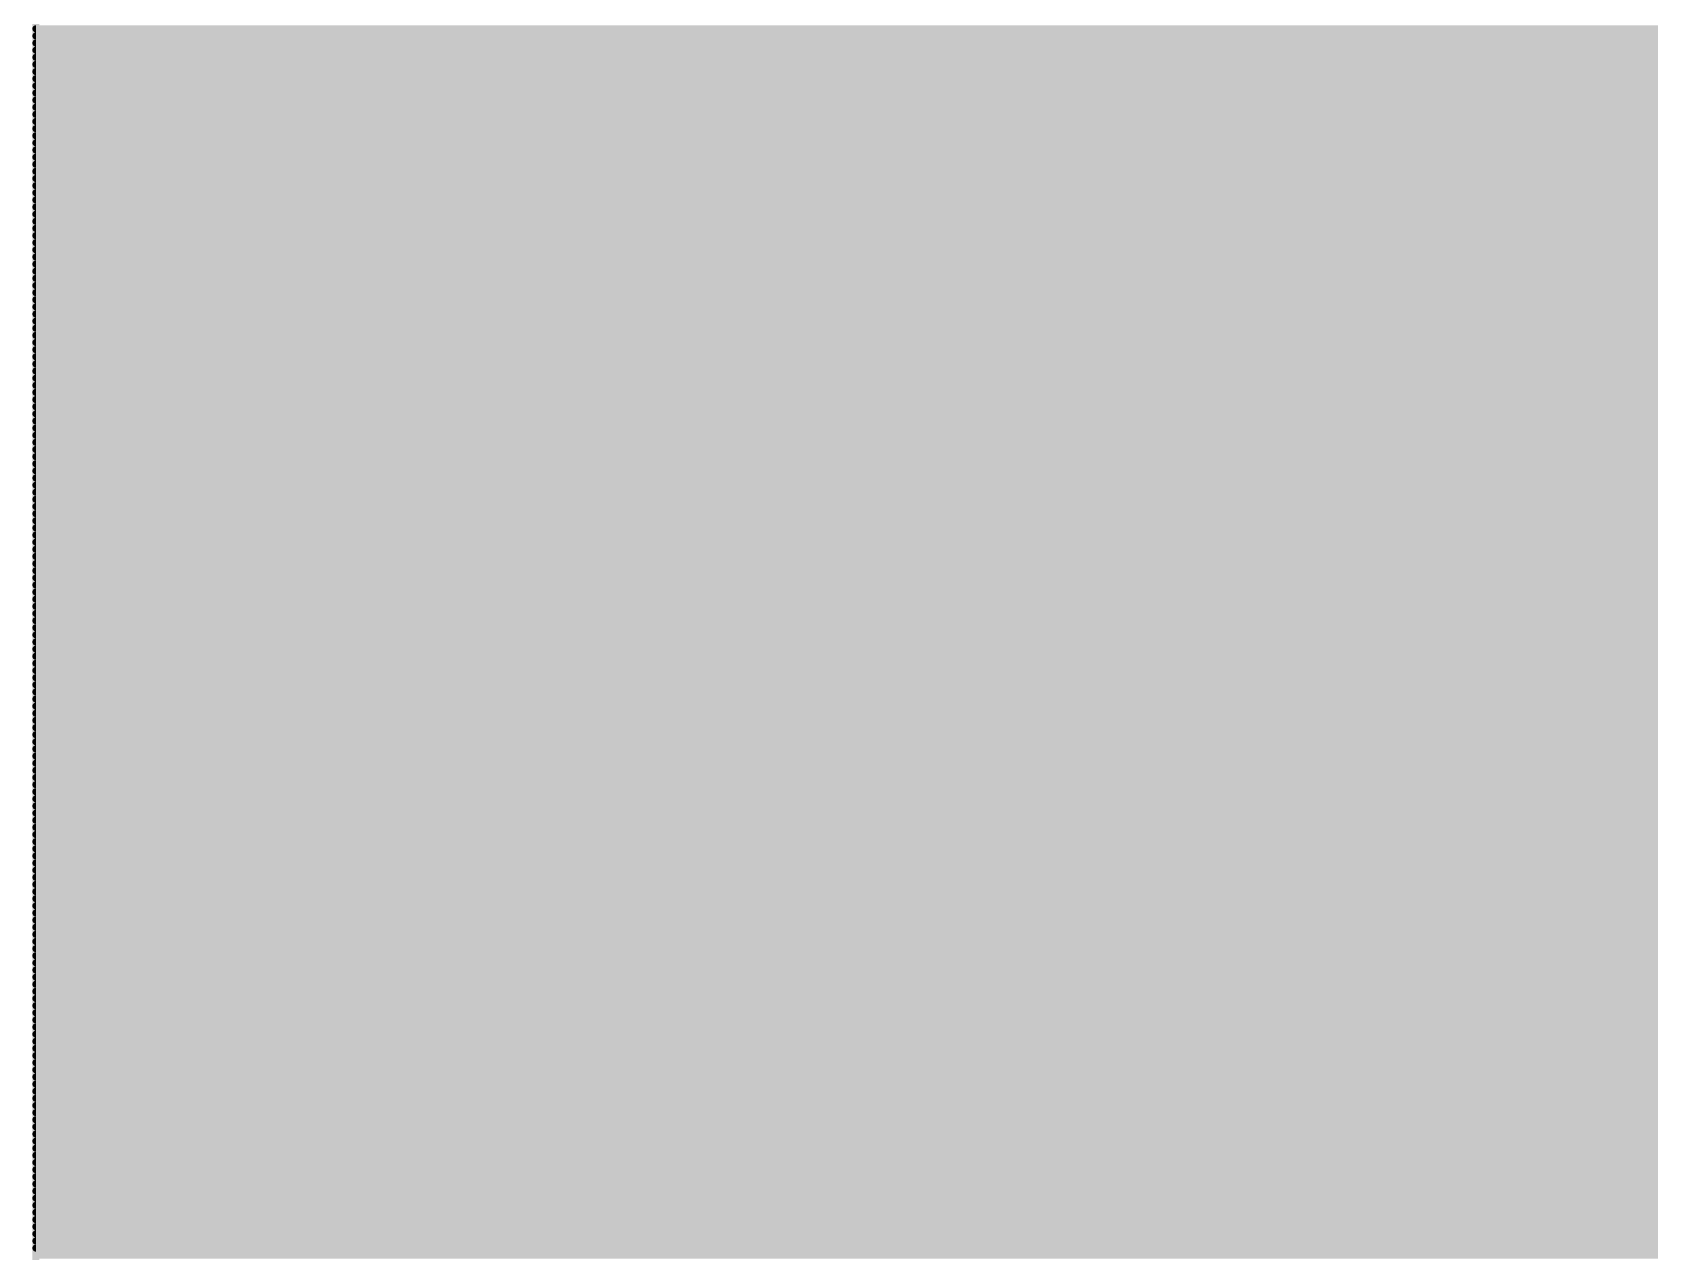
# Model space of a CAD drawing. Extents: x -68 to 70, y -45 to 46.
# Drawn here: x 18.074 to 20.342, y 28.195 to 29.905 of the extents above; entities that cross this region are included whole.
import ezdxf

# ---------------------------------------------------------------- set-up
doc = ezdxf.new("R2010")
doc.units = 0
doc.layers.add('42', color=132, linetype='CONTINUOUS')
doc.layers.add('43', color=110, linetype='CONTINUOUS')

msp = doc.modelspace()

# ---------------------------------------------------------------- linework, layer by layer
at = {"layer": '42', "const_width": 0.01}
for points in [[(18.079, 35.638), (18.079, 24.838)], [(18.079, 29.91), (28.879, 29.91)], [(18.079, 29.9), (28.879, 29.9)], [(18.079, 29.89), (28.879, 29.89)], [(18.079, 29.88), (28.879, 29.88)], [(18.079, 29.87), (28.879, 29.87)], [(18.079, 29.86), (28.879, 29.86)], [(18.079, 29.85), (28.879, 29.85)], [(18.079, 29.84), (28.879, 29.84)], [(18.079, 29.83), (28.879, 29.83)], [(18.079, 29.82), (28.879, 29.82)], [(18.079, 29.81), (28.879, 29.81)], [(18.079, 29.8), (28.879, 29.8)], [(18.079, 29.79), (28.879, 29.79)], [(18.079, 29.78), (28.879, 29.78)], [(18.079, 29.77), (28.879, 29.77)], [(18.079, 29.76), (28.879, 29.76)], [(18.079, 29.75), (28.879, 29.75)], [(18.079, 29.74), (28.879, 29.74)], [(18.079, 29.73), (28.879, 29.73)], [(18.079, 29.72), (28.879, 29.72)], [(18.079, 29.71), (28.879, 29.71)], [(18.079, 29.7), (28.879, 29.7)], [(18.079, 29.69), (28.879, 29.69)], [(18.079, 29.68), (28.879, 29.68)], [(18.079, 29.67), (28.879, 29.67)], [(18.079, 29.66), (28.879, 29.66)], [(18.079, 29.65), (28.879, 29.65)], [(18.079, 29.64), (28.879, 29.64)], [(18.079, 29.63), (28.879, 29.63)], [(18.079, 29.62), (28.879, 29.62)], [(18.079, 29.61), (28.879, 29.61)], [(18.079, 29.6), (28.879, 29.6)], [(18.079, 29.59), (28.879, 29.59)], [(18.079, 29.58), (28.879, 29.58)], [(18.079, 29.57), (28.879, 29.57)], [(18.079, 29.56), (28.879, 29.56)], [(18.079, 29.55), (28.879, 29.55)], [(18.079, 29.54), (28.879, 29.54)], [(18.079, 29.53), (28.879, 29.53)], [(18.079, 29.52), (28.879, 29.52)], [(18.079, 29.51), (28.879, 29.51)], [(18.079, 29.5), (28.879, 29.5)], [(18.079, 29.49), (28.879, 29.49)], [(18.079, 29.48), (28.879, 29.48)], [(18.079, 29.47), (28.879, 29.47)], [(18.079, 29.46), (28.879, 29.46)], [(18.079, 29.45), (28.879, 29.45)], [(18.079, 29.44), (28.879, 29.44)], [(18.079, 29.43), (28.879, 29.43)], [(18.079, 29.42), (28.879, 29.42)], [(18.079, 29.41), (28.879, 29.41)], [(18.079, 29.4), (28.879, 29.4)], [(18.079, 29.39), (28.879, 29.39)], [(18.079, 29.38), (28.879, 29.38)], [(18.079, 29.37), (28.879, 29.37)], [(18.079, 29.36), (28.879, 29.36)], [(18.079, 29.35), (28.879, 29.35)], [(18.079, 29.34), (28.879, 29.34)], [(18.079, 29.33), (28.879, 29.33)], [(18.079, 29.32), (28.879, 29.32)], [(18.079, 29.31), (28.879, 29.31)], [(18.079, 29.3), (28.879, 29.3)], [(18.079, 29.29), (28.879, 29.29)], [(18.079, 29.28), (28.879, 29.28)], [(18.079, 29.27), (28.879, 29.27)], [(18.079, 29.26), (28.879, 29.26)], [(18.079, 29.25), (28.879, 29.25)], [(18.079, 29.24), (28.879, 29.24)], [(18.079, 29.23), (28.879, 29.23)], [(18.079, 29.22), (28.879, 29.22)], [(18.079, 29.21), (28.879, 29.21)], [(18.079, 29.2), (28.879, 29.2)], [(18.079, 29.19), (28.879, 29.19)], [(18.079, 29.18), (28.879, 29.18)], [(18.079, 29.17), (28.879, 29.17)], [(18.079, 29.16), (28.879, 29.16)], [(18.079, 29.15), (28.879, 29.15)], [(18.079, 29.14), (28.879, 29.14)], [(18.079, 29.13), (28.879, 29.13)], [(18.079, 29.12), (28.879, 29.12)], [(18.079, 29.11), (28.879, 29.11)], [(18.079, 29.1), (28.879, 29.1)], [(18.079, 29.09), (28.879, 29.09)], [(18.079, 29.08), (28.879, 29.08)], [(18.079, 29.07), (28.879, 29.07)], [(18.079, 29.06), (28.879, 29.06)], [(18.079, 29.05), (28.879, 29.05)], [(18.079, 29.04), (28.879, 29.04)], [(18.079, 29.03), (28.879, 29.03)], [(18.079, 29.02), (28.879, 29.02)], [(18.079, 29.01), (28.879, 29.01)], [(18.079, 29), (28.879, 29)], [(18.079, 28.99), (28.879, 28.99)], [(18.079, 28.98), (28.879, 28.98)], [(18.079, 28.97), (28.879, 28.97)], [(18.079, 28.96), (28.879, 28.96)], [(18.079, 28.95), (28.879, 28.95)], [(18.079, 28.94), (28.879, 28.94)], [(18.079, 28.93), (28.879, 28.93)], [(18.079, 28.92), (28.879, 28.92)], [(18.079, 28.91), (28.879, 28.91)], [(18.079, 28.9), (28.879, 28.9)], [(18.079, 28.89), (28.879, 28.89)], [(18.079, 28.88), (28.879, 28.88)], [(18.079, 28.87), (28.879, 28.87)], [(18.079, 28.86), (28.879, 28.86)], [(18.079, 28.85), (28.879, 28.85)], [(18.079, 28.84), (28.879, 28.84)], [(18.079, 28.83), (28.879, 28.83)], [(18.079, 28.82), (28.879, 28.82)], [(18.079, 28.81), (28.879, 28.81)], [(18.079, 28.8), (28.879, 28.8)], [(18.079, 28.79), (28.879, 28.79)], [(18.079, 28.78), (28.879, 28.78)], [(18.079, 28.77), (28.879, 28.77)], [(18.079, 28.76), (28.879, 28.76)], [(18.079, 28.75), (28.879, 28.75)], [(18.079, 28.74), (28.879, 28.74)], [(18.079, 28.73), (28.879, 28.73)], [(18.079, 28.72), (28.879, 28.72)], [(18.079, 28.71), (28.879, 28.71)], [(18.079, 28.7), (28.879, 28.7)], [(18.079, 28.69), (28.879, 28.69)], [(18.079, 28.68), (28.879, 28.68)], [(18.079, 28.67), (28.879, 28.67)], [(18.079, 28.66), (28.879, 28.66)], [(18.079, 28.65), (28.879, 28.65)], [(18.079, 28.64), (28.879, 28.64)], [(18.079, 28.63), (28.879, 28.63)], [(18.079, 28.62), (28.879, 28.62)], [(18.079, 28.61), (28.879, 28.61)], [(18.079, 28.6), (28.879, 28.6)], [(18.079, 28.59), (28.879, 28.59)], [(18.079, 28.58), (28.879, 28.58)], [(18.079, 28.57), (28.879, 28.57)], [(18.079, 28.56), (28.879, 28.56)], [(18.079, 28.55), (28.879, 28.55)], [(18.079, 28.54), (28.879, 28.54)], [(18.079, 28.53), (28.879, 28.53)], [(18.079, 28.52), (28.879, 28.52)], [(18.079, 28.51), (28.879, 28.51)], [(18.079, 28.5), (28.879, 28.5)], [(18.079, 28.49), (28.879, 28.49)], [(18.079, 28.48), (28.879, 28.48)], [(18.079, 28.47), (28.879, 28.47)], [(18.079, 28.46), (28.879, 28.46)], [(18.079, 28.45), (28.879, 28.45)], [(18.079, 28.44), (28.879, 28.44)], [(18.079, 28.43), (28.879, 28.43)], [(18.079, 28.42), (28.879, 28.42)], [(18.079, 28.41), (28.879, 28.41)], [(18.079, 28.4), (28.879, 28.4)], [(18.079, 28.39), (28.879, 28.39)], [(18.079, 28.38), (28.879, 28.38)], [(18.079, 28.37), (28.879, 28.37)], [(18.079, 28.36), (28.879, 28.36)], [(18.079, 28.35), (28.879, 28.35)], [(18.079, 28.34), (28.879, 28.34)], [(18.079, 28.33), (28.879, 28.33)], [(18.079, 28.32), (28.879, 28.32)], [(18.079, 28.31), (28.879, 28.31)], [(18.079, 28.3), (28.879, 28.3)], [(18.079, 28.29), (28.879, 28.29)], [(18.079, 28.28), (28.879, 28.28)], [(18.079, 28.27), (28.879, 28.27)], [(18.079, 28.26), (28.879, 28.26)], [(18.079, 28.25), (28.879, 28.25)], [(18.079, 28.24), (28.879, 28.24)], [(18.079, 28.23), (28.879, 28.23)], [(18.079, 28.22), (28.879, 28.22)], [(18.079, 28.21), (28.879, 28.21)], [(18.079, 28.2), (28.879, 28.2)], [(18.079, 28.19), (28.879, 28.19)]]:
    msp.add_lwpolyline(points, dxfattribs=at)
at = {"layer": '42', "const_width": 0.005}
for points in [[(18.079, 29.9125, 1), (18.079, 29.9075)], [(18.079, 29.9025, 1), (18.079, 29.8975)], [(18.079, 29.8925, 1), (18.079, 29.8875)], [(18.079, 29.8825, 1), (18.079, 29.8775)], [(18.079, 29.8725, 1), (18.079, 29.8675)], [(18.079, 29.8625, 1), (18.079, 29.8575)], [(18.079, 29.8525, 1), (18.079, 29.8475)], [(18.079, 29.8425, 1), (18.079, 29.8375)], [(18.079, 29.8325, 1), (18.079, 29.8275)], [(18.079, 29.8225, 1), (18.079, 29.8175)], [(18.079, 29.8125, 1), (18.079, 29.8075)], [(18.079, 29.8025, 1), (18.079, 29.7975)], [(18.079, 29.7925, 1), (18.079, 29.7875)], [(18.079, 29.7825, 1), (18.079, 29.7775)], [(18.079, 29.7725, 1), (18.079, 29.7675)], [(18.079, 29.7625, 1), (18.079, 29.7575)], [(18.079, 29.7525, 1), (18.079, 29.7475)], [(18.079, 29.7425, 1), (18.079, 29.7375)], [(18.079, 29.7325, 1), (18.079, 29.7275)], [(18.079, 29.7225, 1), (18.079, 29.7175)], [(18.079, 29.7125, 1), (18.079, 29.7075)], [(18.079, 29.7025, 1), (18.079, 29.6975)], [(18.079, 29.6925, 1), (18.079, 29.6875)], [(18.079, 29.6825, 1), (18.079, 29.6775)], [(18.079, 29.6725, 1), (18.079, 29.6675)], [(18.079, 29.6625, 1), (18.079, 29.6575)], [(18.079, 29.6525, 1), (18.079, 29.6475)], [(18.079, 29.6425, 1), (18.079, 29.6375)], [(18.079, 29.6325, 1), (18.079, 29.6275)], [(18.079, 29.6225, 1), (18.079, 29.6175)], [(18.079, 29.6125, 1), (18.079, 29.6075)], [(18.079, 29.6025, 1), (18.079, 29.5975)], [(18.079, 29.5925, 1), (18.079, 29.5875)], [(18.079, 29.5825, 1), (18.079, 29.5775)], [(18.079, 29.5725, 1), (18.079, 29.5675)], [(18.079, 29.5625, 1), (18.079, 29.5575)], [(18.079, 29.5525, 1), (18.079, 29.5475)], [(18.079, 29.5425, 1), (18.079, 29.5375)], [(18.079, 29.5325, 1), (18.079, 29.5275)], [(18.079, 29.5225, 1), (18.079, 29.5175)], [(18.079, 29.5125, 1), (18.079, 29.5075)], [(18.079, 29.5025, 1), (18.079, 29.4975)], [(18.079, 29.4925, 1), (18.079, 29.4875)], [(18.079, 29.4825, 1), (18.079, 29.4775)], [(18.079, 29.4725, 1), (18.079, 29.4675)], [(18.079, 29.4625, 1), (18.079, 29.4575)], [(18.079, 29.4525, 1), (18.079, 29.4475)], [(18.079, 29.4425, 1), (18.079, 29.4375)], [(18.079, 29.4325, 1), (18.079, 29.4275)], [(18.079, 29.4225, 1), (18.079, 29.4175)], [(18.079, 29.4125, 1), (18.079, 29.4075)], [(18.079, 29.4025, 1), (18.079, 29.3975)], [(18.079, 29.3925, 1), (18.079, 29.3875)], [(18.079, 29.3825, 1), (18.079, 29.3775)], [(18.079, 29.3725, 1), (18.079, 29.3675)], [(18.079, 29.3625, 1), (18.079, 29.3575)], [(18.079, 29.3525, 1), (18.079, 29.3475)], [(18.079, 29.3425, 1), (18.079, 29.3375)], [(18.079, 29.3325, 1), (18.079, 29.3275)], [(18.079, 29.3225, 1), (18.079, 29.3175)], [(18.079, 29.3125, 1), (18.079, 29.3075)], [(18.079, 29.3025, 1), (18.079, 29.2975)], [(18.079, 29.2925, 1), (18.079, 29.2875)], [(18.079, 29.2825, 1), (18.079, 29.2775)], [(18.079, 29.2725, 1), (18.079, 29.2675)], [(18.079, 29.2625, 1), (18.079, 29.2575)], [(18.079, 29.2525, 1), (18.079, 29.2475)], [(18.079, 29.2425, 1), (18.079, 29.2375)], [(18.079, 29.2325, 1), (18.079, 29.2275)], [(18.079, 29.2225, 1), (18.079, 29.2175)], [(18.079, 29.2125, 1), (18.079, 29.2075)], [(18.079, 29.2025, 1), (18.079, 29.1975)], [(18.079, 29.1925, 1), (18.079, 29.1875)], [(18.079, 29.1825, 1), (18.079, 29.1775)], [(18.079, 29.1725, 1), (18.079, 29.1675)], [(18.079, 29.1625, 1), (18.079, 29.1575)], [(18.079, 29.1525, 1), (18.079, 29.1475)], [(18.079, 29.1425, 1), (18.079, 29.1375)], [(18.079, 29.1325, 1), (18.079, 29.1275)], [(18.079, 29.1225, 1), (18.079, 29.1175)], [(18.079, 29.1125, 1), (18.079, 29.1075)], [(18.079, 29.1025, 1), (18.079, 29.0975)], [(18.079, 29.0925, 1), (18.079, 29.0875)], [(18.079, 29.0825, 1), (18.079, 29.0775)], [(18.079, 29.0725, 1), (18.079, 29.0675)], [(18.079, 29.0625, 1), (18.079, 29.0575)], [(18.079, 29.0525, 1), (18.079, 29.0475)], [(18.079, 29.0425, 1), (18.079, 29.0375)], [(18.079, 29.0325, 1), (18.079, 29.0275)], [(18.079, 29.0225, 1), (18.079, 29.0175)], [(18.079, 29.0125, 1), (18.079, 29.0075)], [(18.079, 29.0025, 1), (18.079, 28.9975)], [(18.079, 28.9925, 1), (18.079, 28.9875)], [(18.079, 28.9825, 1), (18.079, 28.9775)], [(18.079, 28.9725, 1), (18.079, 28.9675)], [(18.079, 28.9625, 1), (18.079, 28.9575)], [(18.079, 28.9525, 1), (18.079, 28.9475)], [(18.079, 28.9425, 1), (18.079, 28.9375)], [(18.079, 28.9325, 1), (18.079, 28.9275)], [(18.079, 28.9225, 1), (18.079, 28.9175)], [(18.079, 28.9125, 1), (18.079, 28.9075)], [(18.079, 28.9025, 1), (18.079, 28.8975)], [(18.079, 28.8925, 1), (18.079, 28.8875)], [(18.079, 28.8825, 1), (18.079, 28.8775)], [(18.079, 28.8725, 1), (18.079, 28.8675)], [(18.079, 28.8625, 1), (18.079, 28.8575)], [(18.079, 28.8525, 1), (18.079, 28.8475)], [(18.079, 28.8425, 1), (18.079, 28.8375)], [(18.079, 28.8325, 1), (18.079, 28.8275)], [(18.079, 28.8225, 1), (18.079, 28.8175)], [(18.079, 28.8125, 1), (18.079, 28.8075)], [(18.079, 28.8025, 1), (18.079, 28.7975)], [(18.079, 28.7925, 1), (18.079, 28.7875)], [(18.079, 28.7825, 1), (18.079, 28.7775)], [(18.079, 28.7725, 1), (18.079, 28.7675)], [(18.079, 28.7625, 1), (18.079, 28.7575)], [(18.079, 28.7525, 1), (18.079, 28.7475)], [(18.079, 28.7425, 1), (18.079, 28.7375)], [(18.079, 28.7325, 1), (18.079, 28.7275)], [(18.079, 28.7225, 1), (18.079, 28.7175)], [(18.079, 28.7125, 1), (18.079, 28.7075)], [(18.079, 28.7025, 1), (18.079, 28.6975)], [(18.079, 28.6925, 1), (18.079, 28.6875)], [(18.079, 28.6825, 1), (18.079, 28.6775)], [(18.079, 28.6725, 1), (18.079, 28.6675)], [(18.079, 28.6625, 1), (18.079, 28.6575)], [(18.079, 28.6525, 1), (18.079, 28.6475)], [(18.079, 28.6425, 1), (18.079, 28.6375)], [(18.079, 28.6325, 1), (18.079, 28.6275)], [(18.079, 28.6225, 1), (18.079, 28.6175)], [(18.079, 28.6125, 1), (18.079, 28.6075)], [(18.079, 28.6025, 1), (18.079, 28.5975)], [(18.079, 28.5925, 1), (18.079, 28.5875)], [(18.079, 28.5825, 1), (18.079, 28.5775)], [(18.079, 28.5725, 1), (18.079, 28.5675)], [(18.079, 28.5625, 1), (18.079, 28.5575)], [(18.079, 28.5525, 1), (18.079, 28.5475)], [(18.079, 28.5425, 1), (18.079, 28.5375)], [(18.079, 28.5325, 1), (18.079, 28.5275)], [(18.079, 28.5225, 1), (18.079, 28.5175)], [(18.079, 28.5125, 1), (18.079, 28.5075)], [(18.079, 28.5025, 1), (18.079, 28.4975)], [(18.079, 28.4925, 1), (18.079, 28.4875)], [(18.079, 28.4825, 1), (18.079, 28.4775)], [(18.079, 28.4725, 1), (18.079, 28.4675)], [(18.079, 28.4625, 1), (18.079, 28.4575)], [(18.079, 28.4525, 1), (18.079, 28.4475)], [(18.079, 28.4425, 1), (18.079, 28.4375)], [(18.079, 28.4325, 1), (18.079, 28.4275)], [(18.079, 28.4225, 1), (18.079, 28.4175)], [(18.079, 28.4125, 1), (18.079, 28.4075)], [(18.079, 28.4025, 1), (18.079, 28.3975)], [(18.079, 28.3925, 1), (18.079, 28.3875)], [(18.079, 28.3825, 1), (18.079, 28.3775)], [(18.079, 28.3725, 1), (18.079, 28.3675)], [(18.079, 28.3625, 1), (18.079, 28.3575)], [(18.079, 28.3525, 1), (18.079, 28.3475)], [(18.079, 28.3425, 1), (18.079, 28.3375)], [(18.079, 28.3325, 1), (18.079, 28.3275)], [(18.079, 28.3225, 1), (18.079, 28.3175)], [(18.079, 28.3125, 1), (18.079, 28.3075)], [(18.079, 28.3025, 1), (18.079, 28.2975)], [(18.079, 28.2925, 1), (18.079, 28.2875)], [(18.079, 28.2825, 1), (18.079, 28.2775)], [(18.079, 28.2725, 1), (18.079, 28.2675)], [(18.079, 28.2625, 1), (18.079, 28.2575)], [(18.079, 28.2525, 1), (18.079, 28.2475)], [(18.079, 28.2425, 1), (18.079, 28.2375)], [(18.079, 28.2325, 1), (18.079, 28.2275)], [(18.079, 28.2225, 1), (18.079, 28.2175)], [(18.079, 28.2125, 1), (18.079, 28.2075)], [(18.079, 28.2025, 1), (18.079, 28.1975)]]:
    msp.add_lwpolyline(points, format="xyb", dxfattribs=at)
at = {"layer": '43', "const_width": 0.01}
for points in [[(18.079, 35.638), (18.079, 24.838)], [(18.079, 29.91), (28.879, 29.91)], [(18.079, 29.9), (28.879, 29.9)], [(18.079, 29.89), (28.879, 29.89)], [(18.079, 29.88), (28.879, 29.88)], [(18.079, 29.87), (28.879, 29.87)], [(18.079, 29.86), (28.879, 29.86)], [(18.079, 29.85), (28.879, 29.85)], [(18.079, 29.84), (28.879, 29.84)], [(18.079, 29.83), (28.879, 29.83)], [(18.079, 29.82), (28.879, 29.82)], [(18.079, 29.81), (28.879, 29.81)], [(18.079, 29.8), (28.879, 29.8)], [(18.079, 29.79), (28.879, 29.79)], [(18.079, 29.78), (28.879, 29.78)], [(18.079, 29.77), (28.879, 29.77)], [(18.079, 29.76), (28.879, 29.76)], [(18.079, 29.75), (28.879, 29.75)], [(18.079, 29.74), (28.879, 29.74)], [(18.079, 29.73), (28.879, 29.73)], [(18.079, 29.72), (28.879, 29.72)], [(18.079, 29.71), (28.879, 29.71)], [(18.079, 29.7), (28.879, 29.7)], [(18.079, 29.69), (28.879, 29.69)], [(18.079, 29.68), (28.879, 29.68)], [(18.079, 29.67), (28.879, 29.67)], [(18.079, 29.66), (28.879, 29.66)], [(18.079, 29.65), (28.879, 29.65)], [(18.079, 29.64), (28.879, 29.64)], [(18.079, 29.63), (28.879, 29.63)], [(18.079, 29.62), (28.879, 29.62)], [(18.079, 29.61), (28.879, 29.61)], [(18.079, 29.6), (28.879, 29.6)], [(18.079, 29.59), (28.879, 29.59)], [(18.079, 29.58), (28.879, 29.58)], [(18.079, 29.57), (28.879, 29.57)], [(18.079, 29.56), (28.879, 29.56)], [(18.079, 29.55), (28.879, 29.55)], [(18.079, 29.54), (28.879, 29.54)], [(18.079, 29.53), (28.879, 29.53)], [(18.079, 29.52), (28.879, 29.52)], [(18.079, 29.51), (28.879, 29.51)], [(18.079, 29.5), (28.879, 29.5)], [(18.079, 29.49), (28.879, 29.49)], [(18.079, 29.48), (28.879, 29.48)], [(18.079, 29.47), (28.879, 29.47)], [(18.079, 29.46), (28.879, 29.46)], [(18.079, 29.45), (28.879, 29.45)], [(18.079, 29.44), (28.879, 29.44)], [(18.079, 29.43), (28.879, 29.43)], [(18.079, 29.42), (28.879, 29.42)], [(18.079, 29.41), (28.879, 29.41)], [(18.079, 29.4), (28.879, 29.4)], [(18.079, 29.39), (28.879, 29.39)], [(18.079, 29.38), (28.879, 29.38)], [(18.079, 29.37), (28.879, 29.37)], [(18.079, 29.36), (28.879, 29.36)], [(18.079, 29.35), (28.879, 29.35)], [(18.079, 29.34), (28.879, 29.34)], [(18.079, 29.33), (28.879, 29.33)], [(18.079, 29.32), (28.879, 29.32)], [(18.079, 29.31), (28.879, 29.31)], [(18.079, 29.3), (28.879, 29.3)], [(18.079, 29.29), (28.879, 29.29)], [(18.079, 29.28), (28.879, 29.28)], [(18.079, 29.27), (28.879, 29.27)], [(18.079, 29.26), (28.879, 29.26)], [(18.079, 29.25), (28.879, 29.25)], [(18.079, 29.24), (28.879, 29.24)], [(18.079, 29.23), (28.879, 29.23)], [(18.079, 29.22), (28.879, 29.22)], [(18.079, 29.21), (28.879, 29.21)], [(18.079, 29.2), (28.879, 29.2)], [(18.079, 29.19), (28.879, 29.19)], [(18.079, 29.18), (28.879, 29.18)], [(18.079, 29.17), (28.879, 29.17)], [(18.079, 29.16), (28.879, 29.16)], [(18.079, 29.15), (28.879, 29.15)], [(18.079, 29.14), (28.879, 29.14)], [(18.079, 29.13), (28.879, 29.13)], [(18.079, 29.12), (28.879, 29.12)], [(18.079, 29.11), (28.879, 29.11)], [(18.079, 29.1), (28.879, 29.1)], [(18.079, 29.09), (28.879, 29.09)], [(18.079, 29.08), (28.879, 29.08)], [(18.079, 29.07), (28.879, 29.07)], [(18.079, 29.06), (28.879, 29.06)], [(18.079, 29.05), (28.879, 29.05)], [(18.079, 29.04), (28.879, 29.04)], [(18.079, 29.03), (28.879, 29.03)], [(18.079, 29.02), (28.879, 29.02)], [(18.079, 29.01), (28.879, 29.01)], [(18.079, 29), (28.879, 29)], [(18.079, 28.99), (28.879, 28.99)], [(18.079, 28.98), (28.879, 28.98)], [(18.079, 28.97), (28.879, 28.97)], [(18.079, 28.96), (28.879, 28.96)], [(18.079, 28.95), (28.879, 28.95)], [(18.079, 28.94), (28.879, 28.94)], [(18.079, 28.93), (28.879, 28.93)], [(18.079, 28.92), (28.879, 28.92)], [(18.079, 28.91), (28.879, 28.91)], [(18.079, 28.9), (28.879, 28.9)], [(18.079, 28.89), (28.879, 28.89)], [(18.079, 28.88), (28.879, 28.88)], [(18.079, 28.87), (28.879, 28.87)], [(18.079, 28.86), (28.879, 28.86)], [(18.079, 28.85), (28.879, 28.85)], [(18.079, 28.84), (28.879, 28.84)], [(18.079, 28.83), (28.879, 28.83)], [(18.079, 28.82), (28.879, 28.82)], [(18.079, 28.81), (28.879, 28.81)], [(18.079, 28.8), (28.879, 28.8)], [(18.079, 28.79), (28.879, 28.79)], [(18.079, 28.78), (28.879, 28.78)], [(18.079, 28.77), (28.879, 28.77)], [(18.079, 28.76), (28.879, 28.76)], [(18.079, 28.75), (28.879, 28.75)], [(18.079, 28.74), (28.879, 28.74)], [(18.079, 28.73), (28.879, 28.73)], [(18.079, 28.72), (28.879, 28.72)], [(18.079, 28.71), (28.879, 28.71)], [(18.079, 28.7), (28.879, 28.7)], [(18.079, 28.69), (28.879, 28.69)], [(18.079, 28.68), (28.879, 28.68)], [(18.079, 28.67), (28.879, 28.67)], [(18.079, 28.66), (28.879, 28.66)], [(18.079, 28.65), (28.879, 28.65)], [(18.079, 28.64), (28.879, 28.64)], [(18.079, 28.63), (28.879, 28.63)], [(18.079, 28.62), (28.879, 28.62)], [(18.079, 28.61), (28.879, 28.61)], [(18.079, 28.6), (28.879, 28.6)], [(18.079, 28.59), (28.879, 28.59)], [(18.079, 28.58), (28.879, 28.58)], [(18.079, 28.57), (28.879, 28.57)], [(18.079, 28.56), (28.879, 28.56)], [(18.079, 28.55), (28.879, 28.55)], [(18.079, 28.54), (28.879, 28.54)], [(18.079, 28.53), (28.879, 28.53)], [(18.079, 28.52), (28.879, 28.52)], [(18.079, 28.51), (28.879, 28.51)], [(18.079, 28.5), (28.879, 28.5)], [(18.079, 28.49), (28.879, 28.49)], [(18.079, 28.48), (28.879, 28.48)], [(18.079, 28.47), (28.879, 28.47)], [(18.079, 28.46), (28.879, 28.46)], [(18.079, 28.45), (28.879, 28.45)], [(18.079, 28.44), (28.879, 28.44)], [(18.079, 28.43), (28.879, 28.43)], [(18.079, 28.42), (28.879, 28.42)], [(18.079, 28.41), (28.879, 28.41)], [(18.079, 28.4), (28.879, 28.4)], [(18.079, 28.39), (28.879, 28.39)], [(18.079, 28.38), (28.879, 28.38)], [(18.079, 28.37), (28.879, 28.37)], [(18.079, 28.36), (28.879, 28.36)], [(18.079, 28.35), (28.879, 28.35)], [(18.079, 28.34), (28.879, 28.34)], [(18.079, 28.33), (28.879, 28.33)], [(18.079, 28.32), (28.879, 28.32)], [(18.079, 28.31), (28.879, 28.31)], [(18.079, 28.3), (28.879, 28.3)], [(18.079, 28.29), (28.879, 28.29)], [(18.079, 28.28), (28.879, 28.28)], [(18.079, 28.27), (28.879, 28.27)], [(18.079, 28.26), (28.879, 28.26)], [(18.079, 28.25), (28.879, 28.25)], [(18.079, 28.24), (28.879, 28.24)], [(18.079, 28.23), (28.879, 28.23)], [(18.079, 28.22), (28.879, 28.22)], [(18.079, 28.21), (28.879, 28.21)], [(18.079, 28.2), (28.879, 28.2)], [(18.079, 28.19), (28.879, 28.19)]]:
    msp.add_lwpolyline(points, dxfattribs=at)
at = {"layer": '43', "const_width": 0.005}
for points in [[(18.079, 29.9125, 1), (18.079, 29.9075)], [(18.079, 29.9025, 1), (18.079, 29.8975)], [(18.079, 29.8925, 1), (18.079, 29.8875)], [(18.079, 29.8825, 1), (18.079, 29.8775)], [(18.079, 29.8725, 1), (18.079, 29.8675)], [(18.079, 29.8625, 1), (18.079, 29.8575)], [(18.079, 29.8525, 1), (18.079, 29.8475)], [(18.079, 29.8425, 1), (18.079, 29.8375)], [(18.079, 29.8325, 1), (18.079, 29.8275)], [(18.079, 29.8225, 1), (18.079, 29.8175)], [(18.079, 29.8125, 1), (18.079, 29.8075)], [(18.079, 29.8025, 1), (18.079, 29.7975)], [(18.079, 29.7925, 1), (18.079, 29.7875)], [(18.079, 29.7825, 1), (18.079, 29.7775)], [(18.079, 29.7725, 1), (18.079, 29.7675)], [(18.079, 29.7625, 1), (18.079, 29.7575)], [(18.079, 29.7525, 1), (18.079, 29.7475)], [(18.079, 29.7425, 1), (18.079, 29.7375)], [(18.079, 29.7325, 1), (18.079, 29.7275)], [(18.079, 29.7225, 1), (18.079, 29.7175)], [(18.079, 29.7125, 1), (18.079, 29.7075)], [(18.079, 29.7025, 1), (18.079, 29.6975)], [(18.079, 29.6925, 1), (18.079, 29.6875)], [(18.079, 29.6825, 1), (18.079, 29.6775)], [(18.079, 29.6725, 1), (18.079, 29.6675)], [(18.079, 29.6625, 1), (18.079, 29.6575)], [(18.079, 29.6525, 1), (18.079, 29.6475)], [(18.079, 29.6425, 1), (18.079, 29.6375)], [(18.079, 29.6325, 1), (18.079, 29.6275)], [(18.079, 29.6225, 1), (18.079, 29.6175)], [(18.079, 29.6125, 1), (18.079, 29.6075)], [(18.079, 29.6025, 1), (18.079, 29.5975)], [(18.079, 29.5925, 1), (18.079, 29.5875)], [(18.079, 29.5825, 1), (18.079, 29.5775)], [(18.079, 29.5725, 1), (18.079, 29.5675)], [(18.079, 29.5625, 1), (18.079, 29.5575)], [(18.079, 29.5525, 1), (18.079, 29.5475)], [(18.079, 29.5425, 1), (18.079, 29.5375)], [(18.079, 29.5325, 1), (18.079, 29.5275)], [(18.079, 29.5225, 1), (18.079, 29.5175)], [(18.079, 29.5125, 1), (18.079, 29.5075)], [(18.079, 29.5025, 1), (18.079, 29.4975)], [(18.079, 29.4925, 1), (18.079, 29.4875)], [(18.079, 29.4825, 1), (18.079, 29.4775)], [(18.079, 29.4725, 1), (18.079, 29.4675)], [(18.079, 29.4625, 1), (18.079, 29.4575)], [(18.079, 29.4525, 1), (18.079, 29.4475)], [(18.079, 29.4425, 1), (18.079, 29.4375)], [(18.079, 29.4325, 1), (18.079, 29.4275)], [(18.079, 29.4225, 1), (18.079, 29.4175)], [(18.079, 29.4125, 1), (18.079, 29.4075)], [(18.079, 29.4025, 1), (18.079, 29.3975)], [(18.079, 29.3925, 1), (18.079, 29.3875)], [(18.079, 29.3825, 1), (18.079, 29.3775)], [(18.079, 29.3725, 1), (18.079, 29.3675)], [(18.079, 29.3625, 1), (18.079, 29.3575)], [(18.079, 29.3525, 1), (18.079, 29.3475)], [(18.079, 29.3425, 1), (18.079, 29.3375)], [(18.079, 29.3325, 1), (18.079, 29.3275)], [(18.079, 29.3225, 1), (18.079, 29.3175)], [(18.079, 29.3125, 1), (18.079, 29.3075)], [(18.079, 29.3025, 1), (18.079, 29.2975)], [(18.079, 29.2925, 1), (18.079, 29.2875)], [(18.079, 29.2825, 1), (18.079, 29.2775)], [(18.079, 29.2725, 1), (18.079, 29.2675)], [(18.079, 29.2625, 1), (18.079, 29.2575)], [(18.079, 29.2525, 1), (18.079, 29.2475)], [(18.079, 29.2425, 1), (18.079, 29.2375)], [(18.079, 29.2325, 1), (18.079, 29.2275)], [(18.079, 29.2225, 1), (18.079, 29.2175)], [(18.079, 29.2125, 1), (18.079, 29.2075)], [(18.079, 29.2025, 1), (18.079, 29.1975)], [(18.079, 29.1925, 1), (18.079, 29.1875)], [(18.079, 29.1825, 1), (18.079, 29.1775)], [(18.079, 29.1725, 1), (18.079, 29.1675)], [(18.079, 29.1625, 1), (18.079, 29.1575)], [(18.079, 29.1525, 1), (18.079, 29.1475)], [(18.079, 29.1425, 1), (18.079, 29.1375)], [(18.079, 29.1325, 1), (18.079, 29.1275)], [(18.079, 29.1225, 1), (18.079, 29.1175)], [(18.079, 29.1125, 1), (18.079, 29.1075)], [(18.079, 29.1025, 1), (18.079, 29.0975)], [(18.079, 29.0925, 1), (18.079, 29.0875)], [(18.079, 29.0825, 1), (18.079, 29.0775)], [(18.079, 29.0725, 1), (18.079, 29.0675)], [(18.079, 29.0625, 1), (18.079, 29.0575)], [(18.079, 29.0525, 1), (18.079, 29.0475)], [(18.079, 29.0425, 1), (18.079, 29.0375)], [(18.079, 29.0325, 1), (18.079, 29.0275)], [(18.079, 29.0225, 1), (18.079, 29.0175)], [(18.079, 29.0125, 1), (18.079, 29.0075)], [(18.079, 29.0025, 1), (18.079, 28.9975)], [(18.079, 28.9925, 1), (18.079, 28.9875)], [(18.079, 28.9825, 1), (18.079, 28.9775)], [(18.079, 28.9725, 1), (18.079, 28.9675)], [(18.079, 28.9625, 1), (18.079, 28.9575)], [(18.079, 28.9525, 1), (18.079, 28.9475)], [(18.079, 28.9425, 1), (18.079, 28.9375)], [(18.079, 28.9325, 1), (18.079, 28.9275)], [(18.079, 28.9225, 1), (18.079, 28.9175)], [(18.079, 28.9125, 1), (18.079, 28.9075)], [(18.079, 28.9025, 1), (18.079, 28.8975)], [(18.079, 28.8925, 1), (18.079, 28.8875)], [(18.079, 28.8825, 1), (18.079, 28.8775)], [(18.079, 28.8725, 1), (18.079, 28.8675)], [(18.079, 28.8625, 1), (18.079, 28.8575)], [(18.079, 28.8525, 1), (18.079, 28.8475)], [(18.079, 28.8425, 1), (18.079, 28.8375)], [(18.079, 28.8325, 1), (18.079, 28.8275)], [(18.079, 28.8225, 1), (18.079, 28.8175)], [(18.079, 28.8125, 1), (18.079, 28.8075)], [(18.079, 28.8025, 1), (18.079, 28.7975)], [(18.079, 28.7925, 1), (18.079, 28.7875)], [(18.079, 28.7825, 1), (18.079, 28.7775)], [(18.079, 28.7725, 1), (18.079, 28.7675)], [(18.079, 28.7625, 1), (18.079, 28.7575)], [(18.079, 28.7525, 1), (18.079, 28.7475)], [(18.079, 28.7425, 1), (18.079, 28.7375)], [(18.079, 28.7325, 1), (18.079, 28.7275)], [(18.079, 28.7225, 1), (18.079, 28.7175)], [(18.079, 28.7125, 1), (18.079, 28.7075)], [(18.079, 28.7025, 1), (18.079, 28.6975)], [(18.079, 28.6925, 1), (18.079, 28.6875)], [(18.079, 28.6825, 1), (18.079, 28.6775)], [(18.079, 28.6725, 1), (18.079, 28.6675)], [(18.079, 28.6625, 1), (18.079, 28.6575)], [(18.079, 28.6525, 1), (18.079, 28.6475)], [(18.079, 28.6425, 1), (18.079, 28.6375)], [(18.079, 28.6325, 1), (18.079, 28.6275)], [(18.079, 28.6225, 1), (18.079, 28.6175)], [(18.079, 28.6125, 1), (18.079, 28.6075)], [(18.079, 28.6025, 1), (18.079, 28.5975)], [(18.079, 28.5925, 1), (18.079, 28.5875)], [(18.079, 28.5825, 1), (18.079, 28.5775)], [(18.079, 28.5725, 1), (18.079, 28.5675)], [(18.079, 28.5625, 1), (18.079, 28.5575)], [(18.079, 28.5525, 1), (18.079, 28.5475)], [(18.079, 28.5425, 1), (18.079, 28.5375)], [(18.079, 28.5325, 1), (18.079, 28.5275)], [(18.079, 28.5225, 1), (18.079, 28.5175)], [(18.079, 28.5125, 1), (18.079, 28.5075)], [(18.079, 28.5025, 1), (18.079, 28.4975)], [(18.079, 28.4925, 1), (18.079, 28.4875)], [(18.079, 28.4825, 1), (18.079, 28.4775)], [(18.079, 28.4725, 1), (18.079, 28.4675)], [(18.079, 28.4625, 1), (18.079, 28.4575)], [(18.079, 28.4525, 1), (18.079, 28.4475)], [(18.079, 28.4425, 1), (18.079, 28.4375)], [(18.079, 28.4325, 1), (18.079, 28.4275)], [(18.079, 28.4225, 1), (18.079, 28.4175)], [(18.079, 28.4125, 1), (18.079, 28.4075)], [(18.079, 28.4025, 1), (18.079, 28.3975)], [(18.079, 28.3925, 1), (18.079, 28.3875)], [(18.079, 28.3825, 1), (18.079, 28.3775)], [(18.079, 28.3725, 1), (18.079, 28.3675)], [(18.079, 28.3625, 1), (18.079, 28.3575)], [(18.079, 28.3525, 1), (18.079, 28.3475)], [(18.079, 28.3425, 1), (18.079, 28.3375)], [(18.079, 28.3325, 1), (18.079, 28.3275)], [(18.079, 28.3225, 1), (18.079, 28.3175)], [(18.079, 28.3125, 1), (18.079, 28.3075)], [(18.079, 28.3025, 1), (18.079, 28.2975)], [(18.079, 28.2925, 1), (18.079, 28.2875)], [(18.079, 28.2825, 1), (18.079, 28.2775)], [(18.079, 28.2725, 1), (18.079, 28.2675)], [(18.079, 28.2625, 1), (18.079, 28.2575)], [(18.079, 28.2525, 1), (18.079, 28.2475)], [(18.079, 28.2425, 1), (18.079, 28.2375)], [(18.079, 28.2325, 1), (18.079, 28.2275)], [(18.079, 28.2225, 1), (18.079, 28.2175)], [(18.079, 28.2125, 1), (18.079, 28.2075)], [(18.079, 28.2025, 1), (18.079, 28.1975)]]:
    msp.add_lwpolyline(points, format="xyb", dxfattribs=at)

doc.saveas('drawing.dxf')
